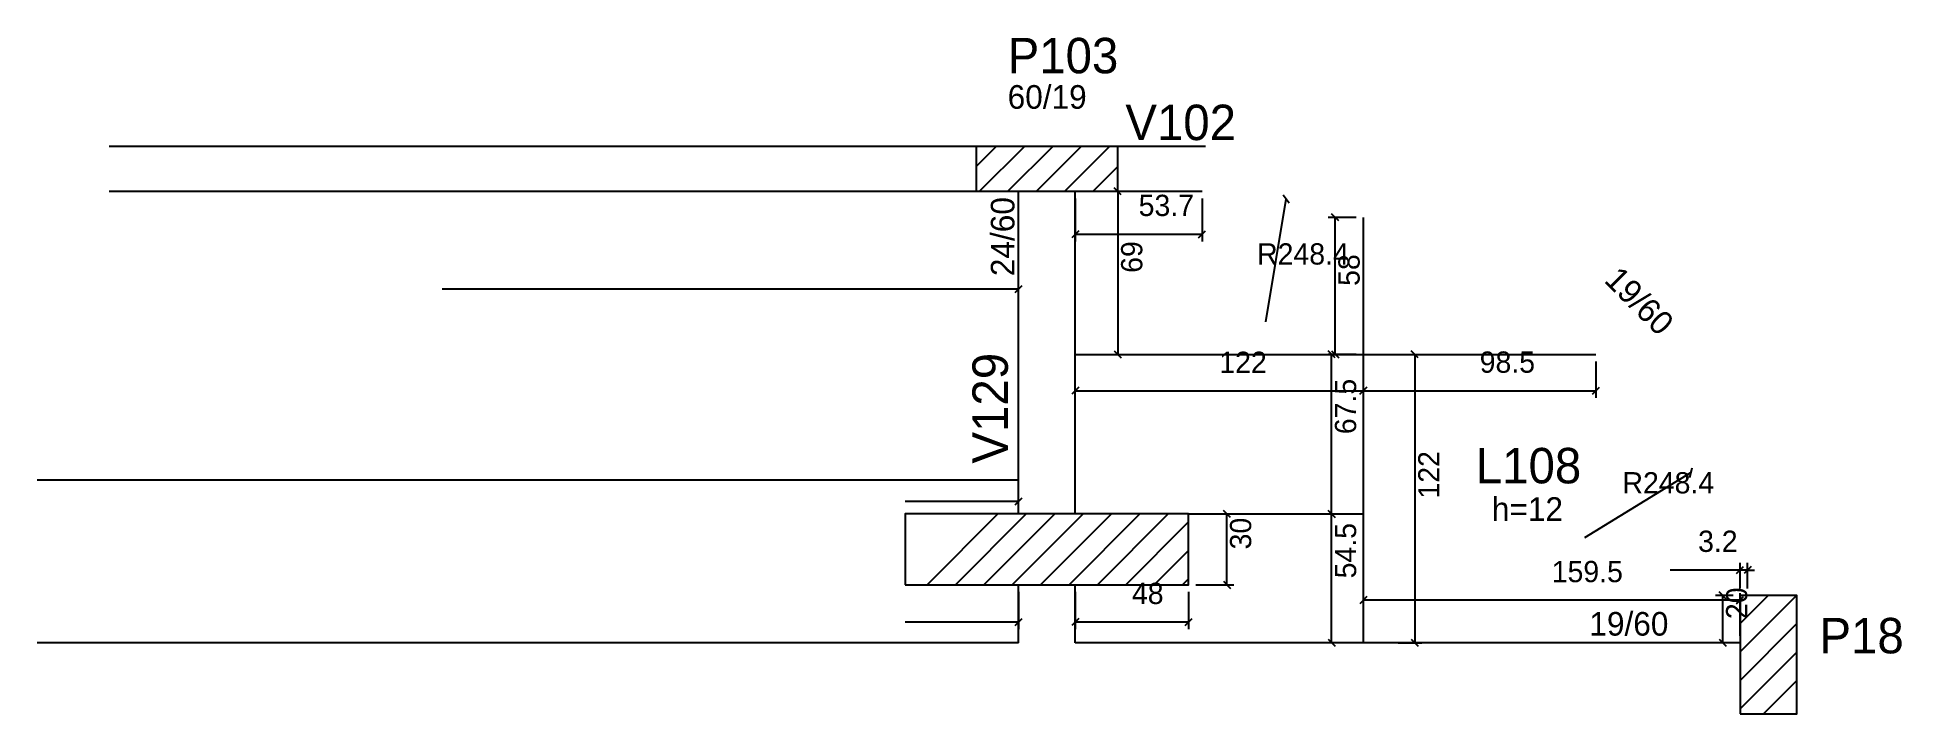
# Model space of a CAD drawing. Header units: metres. Extents: x 5669 to 6459, y 2682 to 2968.
import ezdxf

# ---------------------------------------------------------------- set-up
doc = ezdxf.new("R2010")
doc.units = ezdxf.units.M
for name, color, linetype in [('3', 7, 'Continuous'), ('4', 7, 'Continuous'), ('7', 7, 'Continuous'), ('Painéis', 7, 'Continuous')]:
    doc.layers.add(name, color=color, linetype=linetype)

msp = doc.modelspace()

# ---------------------------------------------------------------- linework, layer by layer
at = {"layer": '3', "color": 3, "lineweight": 25}
for p, q in [((6066.92, 2913.35), (6075.39, 2921.82)), ((6068.41, 2902.82), (6087.41, 2921.82)), ((6080.43, 2902.82), (6099.43, 2921.82)), ((6092.46, 2902.82), (6111.46, 2921.82)), ((6104.48, 2902.82), (6123.48, 2921.82)), ((6116.5, 2902.82), (6126.92, 2913.25)), ((6084.92, 2766.32), (6084.92, 2902.82)), ((6108.92, 2766.32), (6108.92, 2902.82)), ((6046.16, 2736.32), (6076.16, 2766.32)), ((6058.18, 2736.32), (6088.18, 2766.32)), ((6070.21, 2736.32), (6100.21, 2766.32)), ((6082.23, 2736.32), (6112.23, 2766.32)), ((6094.25, 2736.32), (6124.25, 2766.32)), ((6106.27, 2736.32), (6136.27, 2766.32)), ((6118.29, 2736.32), (6148.29, 2766.32)), ((6130.31, 2736.32), (6156.92, 2762.94)), ((6142.33, 2736.32), (6156.92, 2750.91)), ((6084.92, 2711.82), (6084.92, 2736.32)), ((6108.92, 2711.82), (6108.92, 2736.32)), ((6154.35, 2736.32), (6156.92, 2738.89)), ((6390.42, 2707.94), (6414.31, 2731.82)), ((6390.42, 2719.96), (6402.29, 2731.82)), ((6390.42, 2695.91), (6414.42, 2719.91)), ((6390.42, 2683.89), (6414.42, 2707.89)), ((6400.37, 2681.82), (6414.42, 2695.87))]:
    msp.add_line(p, q, dxfattribs=at)
for points in [[(6066.92, 2921.82), (5699.92, 2921.82)], [(6164.04, 2921.82), (6126.92, 2921.82)], [(5699.92, 2902.82), (6066.92, 2902.82)], [(6126.92, 2902.82), (6162.6, 2902.82)], [(6084.92, 2711.82), (5669.42, 2711.82)], [(6390.42, 2711.82), (6108.92, 2711.82)]]:
    msp.add_lwpolyline(points, dxfattribs=at)
at = {"layer": '7', "color": 7, "lineweight": 25}
for points in [[(6066.92, 2902.82), (6126.92, 2902.82), (6126.92, 2921.82), (6066.92, 2921.82), (6066.92, 2902.82)], [(6036.92, 2736.32), (6156.92, 2736.32), (6156.92, 2766.32), (6036.92, 2766.32), (6036.92, 2736.32)], [(6390.42, 2681.82), (6414.42, 2681.82), (6414.42, 2731.82), (6390.42, 2731.82), (6390.42, 2681.82)]]:
    msp.add_lwpolyline(points, dxfattribs=at)
at = {"layer": 'Painéis', "color": 4, "lineweight": 25}
for p, q in [((6108.92, 2899.82), (6108.92, 2881.65)), ((6126.92, 2902.82), (6126.92, 2833.82)), ((6162.6, 2899.82), (6162.6, 2881.65)), ((6189.59, 2847.56), (6198.21, 2899.52)), ((6227.92, 2891.79), (6215.95, 2891.79)), ((6218.95, 2833.82), (6218.95, 2891.79)), ((6108.92, 2884.65), (6162.6, 2884.65)), ((5840.92, 2861.5), (6084.92, 2861.5)), ((6227.92, 2833.82), (6215.95, 2833.82)), ((6217.45, 2766.32), (6217.45, 2833.82)), ((6245.7, 2833.82), (6255.67, 2833.82)), ((6252.67, 2833.82), (6252.67, 2711.82)), ((6329.4, 2830.82), (6329.4, 2815.43)), ((6108.92, 2818.43), (6230.92, 2818.43)), ((6230.92, 2818.43), (6329.4, 2818.43)), ((6324.65, 2756.37), (6369.62, 2783.79)), ((6036.92, 2771.68), (6084.92, 2771.68)), ((6084.92, 2769.32), (6084.92, 2774.68)), ((6159.92, 2766.32), (6176.11, 2766.32)), ((6173.11, 2736.32), (6173.11, 2766.32)), ((6217.45, 2711.82), (6217.45, 2766.32)), ((6390.42, 2742.57), (6360.83, 2742.57)), ((6390.42, 2734.82), (6390.42, 2745.57)), ((6393.58, 2742.57), (6390.42, 2742.57)), ((6393.58, 2734.82), (6393.58, 2745.57)), ((6393.58, 2742.57), (6396.58, 2742.57)), ((6084.92, 2733.32), (6084.92, 2717.62)), ((6108.92, 2733.32), (6108.92, 2717.62)), ((6156.92, 2733.32), (6156.92, 2717.62)), ((6159.92, 2736.32), (6176.11, 2736.32)), ((6230.92, 2714.82), (6230.92, 2732.83)), ((6387.42, 2731.82), (6380.05, 2731.82)), ((6383.05, 2711.82), (6383.05, 2731.82)), ((6390.42, 2714.82), (6390.42, 2732.83)), ((6390.42, 2729.83), (6230.92, 2729.83)), ((6036.92, 2720.62), (6084.92, 2720.62)), ((6108.92, 2720.62), (6156.92, 2720.62)), ((6245.7, 2711.82), (6255.67, 2711.82)), ((6387.42, 2711.82), (6380.05, 2711.82))]:
    msp.add_line(p, q, dxfattribs=at)
at = {"layer": 'Painéis', "color": 0, "lineweight": 25}
for p, q in [((6128.42, 2901.32), (6125.42, 2904.32)), ((6199.44, 2897.8), (6196.97, 2901.25)), ((6220.45, 2890.29), (6217.45, 2893.29)), ((6110.42, 2886.15), (6107.42, 2883.15)), ((6161.1, 2883.15), (6164.1, 2886.15)), ((6083.42, 2860), (6086.42, 2863)), ((6125.42, 2835.32), (6128.42, 2832.32)), ((6218.95, 2832.32), (6215.95, 2835.32)), ((6217.45, 2835.32), (6220.45, 2832.32)), ((6254.17, 2832.32), (6251.17, 2835.32)), ((6110.42, 2819.93), (6107.42, 2816.93)), ((6229.42, 2816.93), (6232.42, 2819.93)), ((6232.42, 2819.93), (6229.42, 2816.93)), ((6327.9, 2816.93), (6330.9, 2819.93)), ((6369.12, 2781.73), (6370.12, 2785.85)), ((6083.42, 2770.18), (6086.42, 2773.18)), ((6174.61, 2764.82), (6171.61, 2767.82)), ((6218.95, 2764.82), (6215.95, 2767.82)), ((6215.95, 2767.82), (6218.95, 2764.82)), ((6388.92, 2741.07), (6391.92, 2744.07)), ((6395.08, 2744.07), (6392.08, 2741.07)), ((6171.61, 2737.82), (6174.61, 2734.82)), ((6384.55, 2730.32), (6381.55, 2733.32)), ((6232.42, 2731.33), (6229.42, 2728.33)), ((6388.92, 2728.33), (6391.92, 2731.33)), ((6083.42, 2719.12), (6086.42, 2722.12)), ((6110.42, 2722.12), (6107.42, 2719.12)), ((6155.42, 2719.12), (6158.42, 2722.12)), ((6215.95, 2713.32), (6218.95, 2710.32)), ((6251.17, 2713.32), (6254.17, 2710.32)), ((6381.55, 2713.32), (6384.55, 2710.32))]:
    msp.add_line(p, q, dxfattribs=at)
at = {"layer": 'Painéis', "color": 200, "lineweight": 25}
for p, q in [((6230.92, 2711.82), (6230.92, 2891.79)), ((6108.92, 2833.82), (6329.4, 2833.82)), ((5669.42, 2780.82), (6084.92, 2780.82)), ((6156.92, 2766.32), (6230.92, 2766.32))]:
    msp.add_line(p, q, dxfattribs=at)

# ---------------------------------------------------------------- texts
at = {"layer": '3', "color": 3, "lineweight": 25}
for s, p in [('60/19', (6080.29, 2937.74)), ('h=12', (6285.3, 2763.38)), ('19/60', (6326.6, 2714.84))]:
    msp.add_text(s, height=10, dxfattribs=at).set_placement(p)
for s, rotation, p in [('24/60', 90, (6083.17, 2866.91)), ('19/60', 315, (6332.44, 2864.77))]:
    msp.add_text(s, height=10, rotation=rotation, dxfattribs=at).set_placement(p)
at = {"layer": '4', "color": 4, "lineweight": 25}
for s, p in [('P103', (6080.29, 2952.74)), ('V102', (6130.13, 2924.47)), ('L108', (6278.53, 2779.26)), ('P18', (6424.02, 2707.34))]:
    msp.add_text(s, height=15, dxfattribs=at).set_placement(p)
msp.add_text('V129', height=15, rotation=90, dxfattribs=at).set_placement((6080.38, 2787.62))
at = {"layer": 'Painéis', "color": 240, "lineweight": 25}
for s, p in [('53.7', (6135.76, 2892.35)), ('R248.4', (6185.92, 2871.82)), ('122', (6169.92, 2825.98)), ('98.5', (6280.16, 2826.06)), ('R248.4', (6340.62, 2775)), ('3.2', (6372.63, 2750.26)), ('159.5', (6310.67, 2737.45)), ('48', (6132.92, 2728.21))]:
    msp.add_text(s, height=9, dxfattribs=at).set_placement(p)
for s, p in [('69', (6137.31, 2868.32)), ('58', (6229.33, 2862.8)), ('67.5', (6227.85, 2800.07)), ('122', (6263.12, 2772.82)), ('30', (6183.41, 2751.32)), ('54.5', (6227.85, 2739.07)), ('20', (6393.46, 2721.82))]:
    msp.add_text(s, height=9, rotation=90, dxfattribs=at).set_placement(p)

doc.saveas('drawing.dxf')
